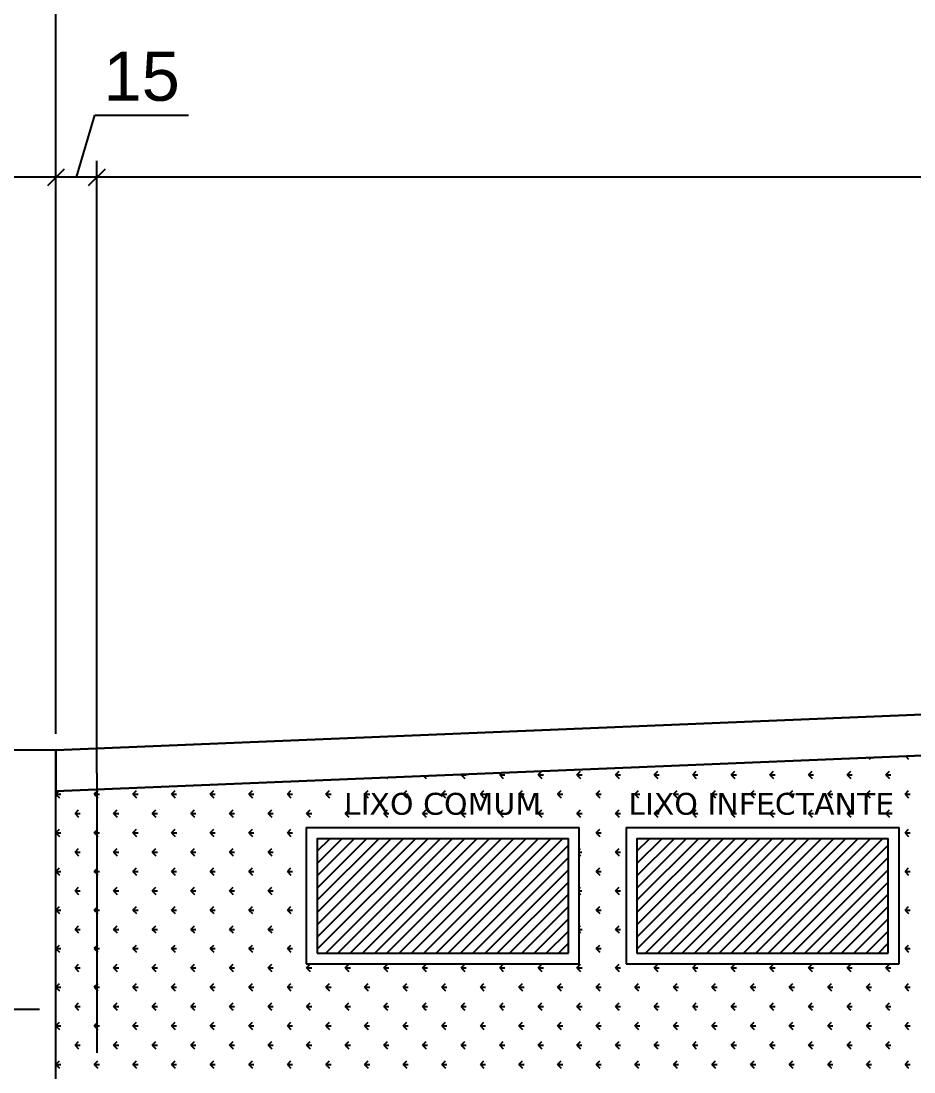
# Model space of a CAD drawing. Extents: x -165 to 197, y 154 to 653.
# Drawn here: x 96.196 to 99.467, y 485.732 to 489.581 of the extents above; entities that cross this region are included whole.
import ezdxf

# ---------------------------------------------------------------- set-up
doc = ezdxf.new("R2010")
doc.units = 0
doc.header["$MEASUREMENT"] = 0
doc.header["$PDMODE"] = 3
doc.header["$PDSIZE"] = 0.1
doc.layers.get('0').update_dxf_attribs({"linetype": 'CONTINUOUS'})
doc.layers.get('DEFPOINTS').update_dxf_attribs({"linetype": 'CONTINUOUS'})
for name, color, linetype, lineweight in [('AIT-PAREDE', 4, 'CONTINUOUS', 30), ('construir', 1, 'CONTINUOUS', 25), ('FININHA', 251, 'CONTINUOUS', 25), ('LAY-OUT', 251, 'CONTINUOUS', 25)]:
    doc.layers.add(name, color=color, linetype=linetype, lineweight=lineweight)
for name, color, linetype in [('AIT-PRANCHA', 7, 'CONTINUOUS'), ('AIT-VEGETAÇÃO 25', 92, 'CONTINUOUS'), ('COTA', 1, 'CONTINUOUS'), ('TEXTO', 190, 'CONTINUOUS')]:
    doc.layers.add(name, color=color, linetype=linetype)
doc.styles.add('ARIAL', font='ARIAL.TTF', dxfattribs={"height": 0.18})
doc.styles.get("Standard").update_dxf_attribs({"font": 'ISOCP'})
doc.dimstyles.new('Copy of ISO-25', dxfattribs={"dimtxt": 0.18, "dimasz": 0.06, "dimexe": 0.06, "dimexo": 0.06, "dimgap": 0.05, "dimtad": 1, "dimdec": 0, "dimlfac": 100, "dimdsep": 46, "dimtxsty": 'ARIAL', "dimblk1": 'OBLIQUE', "dimblk2": 'OBLIQUE', "dimsah": 1, "dimcen": 2.5, "dimdle": 0.06, "dimclrd": 256, "dimclre": 256, "dimclrt": 256, "dimadec": 0, "dimazin": 0, "dimtfac": 1, "dimtdec": 0, "dimtmove": 1, "dimatfit": 3, "dimldrblk": 'OBLIQUE', "dimfxl": 0, "dimtolj": 1, "dimtzin": 0, "dimlwd": -1, "dimlwe": -1, "dimarcsym": 0})
pattern_1 = [(360, (-13.70296, 1.53245), (0.070710678, 0.070710678), [0.01875, -0.122671356]), (315, (-13.70296, 1.53245), (0.070710678, 0.070710678), [0.01875, -0.08125]), (45, (-13.70296, 1.53245), (-0.070710678, 0.070710678), [0.01875, -0.08125])]

# ---------------------------------------------------------------- blocks, each defined once
blk = doc.blocks.new('_OBLIQUE')
at = {"color": 0, "linetype": 'ByBlock'}
blk.add_line((-0.5, -0.5), (0.5, 0.5), dxfattribs=at)
blk = doc.blocks.new('*D245')
at = {"layer": 'COTA'}
for p, q in [((96.4735, 486.826), (96.4735, 489.0688)), ((103.3622, 487.1094), (103.3622, 489.0688)), ((103.4222, 489.0088), (96.4135, 489.0088))]:
    blk.add_line(p, q, dxfattribs=at)
at = {"layer": 'DEFPOINTS', "color": 0}
for p in [(96.4735, 489.0088), (103.3622, 487.0494), (96.4735, 486.766)]:
    blk.add_point(p, dxfattribs=at)
at = {"layer": 'COTA', "xscale": 0.06, "yscale": 0.06, "zscale": 0.06, "rotation": 180}
blk.add_blockref('_OBLIQUE', (96.4735, 489.0088), dxfattribs=at)
at = {"layer": 'COTA', "xscale": 0.06, "yscale": 0.06, "zscale": 0.06}
blk.add_blockref('_OBLIQUE', (103.3622, 489.0088), dxfattribs=at)
at = {"layer": 'COTA', "insert": (99.9179, 489.1507), "char_height": 0.18, "attachment_point": 5, "style": 'ARIAL'}
blk.add_mtext('\\A1;689', dxfattribs=at)
blk = doc.blocks.new('*D246')
at = {"layer": 'COTA'}
for p, q in [((96.3985, 489.0088), (96.4666, 489.2357)), ((96.4666, 489.2357), (96.8088, 489.2357)), ((96.3235, 486.97), (96.3235, 489.0688)), ((96.4735, 486.826), (96.4735, 489.0688)), ((96.5335, 489.0088), (96.2635, 489.0088))]:
    blk.add_line(p, q, dxfattribs=at)
at = {"layer": 'DEFPOINTS', "color": 0}
for p in [(96.3235, 489.0088), (96.3235, 486.91), (96.4735, 486.766)]:
    blk.add_point(p, dxfattribs=at)
at = {"layer": 'COTA', "xscale": 0.06, "yscale": 0.06, "zscale": 0.06, "rotation": 180}
blk.add_blockref('_OBLIQUE', (96.3235, 489.0088), dxfattribs=at)
at = {"layer": 'COTA', "xscale": 0.06, "yscale": 0.06, "zscale": 0.06}
blk.add_blockref('_OBLIQUE', (96.4735, 489.0088), dxfattribs=at)
at = {"layer": 'COTA', "insert": (96.6377, 489.3776), "char_height": 0.18, "attachment_point": 5, "style": 'ARIAL'}
blk.add_mtext('\\A1;15', dxfattribs=at)
blk = doc.blocks.new('*D247')
at = {"layer": 'COTA'}
for p, q in [((93.3235, 486.97), (93.3235, 489.0688)), ((96.3235, 486.97), (96.3235, 489.0688)), ((96.3835, 489.0088), (93.2635, 489.0088))]:
    blk.add_line(p, q, dxfattribs=at)
at = {"layer": 'DEFPOINTS', "color": 0}
for p in [(93.3235, 489.0088), (93.3235, 486.91), (96.3235, 486.91)]:
    blk.add_point(p, dxfattribs=at)
at = {"layer": 'COTA', "xscale": 0.06, "yscale": 0.06, "zscale": 0.06, "rotation": 180}
blk.add_blockref('_OBLIQUE', (93.3235, 489.0088), dxfattribs=at)
at = {"layer": 'COTA', "xscale": 0.06, "yscale": 0.06, "zscale": 0.06}
blk.add_blockref('_OBLIQUE', (96.3235, 489.0088), dxfattribs=at)
at = {"layer": 'COTA', "insert": (94.8235, 489.1507), "char_height": 0.18, "attachment_point": 5, "style": 'ARIAL'}
blk.add_mtext('\\A1;300', dxfattribs=at)
blk = doc.blocks.new('*D269')
at = {"layer": 'COTA'}
for p, q in [((95.8149, 486.97), (95.8149, 485.901)), ((96.2635, 486.91), (95.7549, 486.91)), ((96.2635, 485.961), (95.7549, 485.961))]:
    blk.add_line(p, q, dxfattribs=at)
at = {"layer": 'DEFPOINTS', "color": 0}
for p in [(96.3235, 486.91), (95.8149, 485.961), (96.3235, 485.961)]:
    blk.add_point(p, dxfattribs=at)
at = {"layer": 'COTA', "xscale": 0.06, "yscale": 0.06, "zscale": 0.06}
for p, rotation in [((95.8149, 486.91), 90), ((95.8149, 485.961), 270)]:
    blk.add_blockref('_OBLIQUE', p, dxfattribs=dict(at, rotation=rotation))
at = {"layer": 'COTA', "insert": (95.673, 486.4355), "char_height": 0.18, "attachment_point": 5, "rotation": 90, "style": 'ARIAL'}
blk.add_mtext('\\A1;95', dxfattribs=at)
blk = doc.blocks.new('*D270')
at = {"layer": 'COTA'}
for p, q in [((95.8149, 486.021), (95.8149, 483.2666)), ((96.2635, 485.961), (95.7549, 485.961)), ((96.5135, 483.3266), (95.7549, 483.3266))]:
    blk.add_line(p, q, dxfattribs=at)
at = {"layer": 'DEFPOINTS', "color": 0}
for p in [(96.3235, 485.961), (95.8149, 483.3266), (96.5735, 483.3266)]:
    blk.add_point(p, dxfattribs=at)
at = {"layer": 'COTA', "xscale": 0.06, "yscale": 0.06, "zscale": 0.06}
for p, rotation in [((95.8149, 485.961), 90), ((95.8149, 483.3266), 270)]:
    blk.add_blockref('_OBLIQUE', p, dxfattribs=dict(at, rotation=rotation))
at = {"layer": 'COTA', "insert": (95.673, 484.6438), "char_height": 0.18, "attachment_point": 5, "rotation": 90, "style": 'ARIAL'}
blk.add_mtext('\\A1;263', dxfattribs=at)
blk = doc.blocks.new('*D301')
at = {"layer": 'COTA'}
for p, q in [((93.3235, 489.0688), (93.3235, 489.7563)), ((96.3235, 489.0688), (96.3235, 489.7563)), ((93.2635, 489.6963), (96.3835, 489.6963))]:
    blk.add_line(p, q, dxfattribs=at)
at = {"layer": 'DEFPOINTS', "color": 0}
for p in [(96.3235, 489.6963), (93.3235, 489.0088), (96.3235, 489.0088)]:
    blk.add_point(p, dxfattribs=at)
at = {"layer": 'COTA', "xscale": 0.06, "yscale": 0.06, "zscale": 0.06, "rotation": 180}
blk.add_blockref('_OBLIQUE', (93.3235, 489.6963), dxfattribs=at)
at = {"layer": 'COTA', "xscale": 0.06, "yscale": 0.06, "zscale": 0.06}
blk.add_blockref('_OBLIQUE', (96.3235, 489.6963), dxfattribs=at)
at = {"layer": 'COTA', "insert": (94.8235, 489.8382), "char_height": 0.18, "attachment_point": 5, "style": 'ARIAL'}
blk.add_mtext('\\A1;300', dxfattribs=at)
blk = doc.blocks.new('*D302')
at = {"layer": 'COTA'}
for p, q in [((96.3235, 489.0688), (96.3235, 489.7563)), ((103.3622, 489.0688), (103.3622, 489.7563)), ((96.2635, 489.6963), (103.4222, 489.6963))]:
    blk.add_line(p, q, dxfattribs=at)
at = {"layer": 'DEFPOINTS', "color": 0}
for p in [(103.3622, 489.6963), (96.3235, 489.0088), (103.3622, 489.0088)]:
    blk.add_point(p, dxfattribs=at)
at = {"layer": 'COTA', "xscale": 0.06, "yscale": 0.06, "zscale": 0.06, "rotation": 180}
blk.add_blockref('_OBLIQUE', (96.3235, 489.6963), dxfattribs=at)
at = {"layer": 'COTA', "xscale": 0.06, "yscale": 0.06, "zscale": 0.06}
blk.add_blockref('_OBLIQUE', (103.3622, 489.6963), dxfattribs=at)
at = {"layer": 'COTA', "insert": (99.8429, 489.8382), "char_height": 0.18, "attachment_point": 5, "style": 'ARIAL'}
blk.add_mtext('\\A1;704', dxfattribs=at)

msp = doc.modelspace()

# ---------------------------------------------------------------- hatches: boundary and pattern name
at = {"layer": 'AIT-VEGETAÇÃO 25'}
h = msp.add_hatch(dxfattribs=at)
h.set_pattern_fill('GRASS', color=256, scale=0.1, angle=-90, style=0)
h.set_pattern_definition(pattern_1)
h.paths.add_polyline_path([(98.2408, 486.1273), (97.2408, 486.1273), (97.2408, 486.6273), (98.2408, 486.6273)])
h.paths.add_polyline_path([(100.2908, 485.961), (100.2908, 486.9231), (96.4735, 486.766), (96.4735, 485.961)])
h.paths.add_polyline_path([(98.4123, 486.6273), (99.4123, 486.6273), (99.4123, 486.1273), (98.4123, 486.1273)])
h = msp.add_hatch(dxfattribs=at)
h.set_pattern_fill('GRASS', color=256, scale=0.1, angle=-90, style=0)
h.set_pattern_definition(pattern_1)
h.paths.add_polyline_path([(96.4735, 486.766), (96.3235, 486.7598), (96.3235, 485.961), (96.4735, 485.961)])
h = msp.add_hatch(dxfattribs=at)
h.set_pattern_fill('GRASS', color=256, scale=0.1, angle=-90, style=0)
h.set_pattern_definition([(360, (96.323495, 476.92659), (0.07071068, 0.07071068), [0.01875, -0.12267136]), (315, (96.3235, 476.92659), (0.0707107, 0.0707107), [0.01875, -0.08125]), (45, (96.3235, 476.92659), (-0.0707107, 0.0707107), [0.01875, -0.08125])])
h.paths.add_polyline_path([(103.3622, 485.961), (101.4735, 485.961), (101.4735, 485.7266), (101.4735, 484.8266), (101.4735, 484.1266), (101.4735, 483.2266), (101.4735, 482.3266), (96.3235, 482.3266), (96.3235, 481.6266), (97.4053, 481.6266, -0.256039), (97.4738, 481.6266), (101.4735, 481.6266), (101.4735, 479.8266), (96.3235, 479.8266), (96.3235, 479.1266), (101.4735, 479.1266), (101.4735, 478.2266), (101.4735, 476.9266), (103.3625, 476.9266), (103.3628, 478.4757), (103.3622, 478.4757), (103.3622, 484.3205), (103.3233, 484.3205), (103.3233, 484.4092), (103.3622, 484.4092), (103.3622, 484.711), (103.3622, 484.711)])
h = msp.add_hatch(dxfattribs=at)
h.set_pattern_fill('GRASS', color=256, scale=0.1, angle=-90, style=0)
h.set_pattern_definition(pattern_1)
h.paths.add_polyline_path([(101.4735, 485.961), (96.3235, 485.961), (96.3235, 485.7266), (101.4735, 485.7266)])
at = {"layer": 'LAY-OUT', "ltscale": 0.8}
h = msp.add_hatch(dxfattribs=at)
h.set_pattern_fill('ANSI31', color=256, scale=0.01, style=0)
h.set_pattern_definition([(45, (-210.694772, 461.442747), (-0.0224506403, 0.0224506403), [])])
h.paths.add_polyline_path([(98.2008, 486.5873), (97.2808, 486.5873), (97.2808, 486.1673), (98.2008, 486.1673)])
h = msp.add_hatch(dxfattribs=at)
h.set_pattern_fill('ANSI31', color=256, scale=0.01, style=0)
h.set_pattern_definition([(45, (-209.523264, 461.442747), (-0.0224506403, 0.0224506403), [])])
h.paths.add_polyline_path([(99.3723, 486.5873), (98.4523, 486.5873), (98.4523, 486.1673), (99.3723, 486.1673)])

# ---------------------------------------------------------------- linework, layer by layer
at = {"layer": 'AIT-PAREDE'}
msp.add_line((96.3235, 486.7619), (96.3235, 486.91), dxfattribs=at)
for points in [[(96.3235, 486.91), (135.9735, 488.5414)], [(96.3235, 486.91), (135.9735, 488.5414)], [(96.3235, 486.91), (135.9735, 488.5414)], [(96.3235, 486.91), (135.9735, 488.5414)], [(96.3235, 486.7598), (135.8235, 488.3851), (135.8235, 473.3677), (119.6735, 474.1306)]]:
    msp.add_lwpolyline(points, dxfattribs=at)
at = {"layer": 'AIT-PRANCHA'}
msp.add_line((96.3235, 486.91), (93.3235, 486.91), dxfattribs=at)
at = {"layer": 'construir'}
msp.add_line((96.4735, 486.826), (96.4735, 485.8024), dxfattribs=at)
at = {"layer": 'FININHA'}
msp.add_line((96.3235, 475.2357), (96.3235, 486.7619), dxfattribs=at)
at = {"layer": 'LAY-OUT', "ltscale": 0.8}
for p, q in [((97.2408, 486.6273), (98.2408, 486.6273)), ((97.2408, 486.6273), (97.2408, 486.1273)), ((98.2408, 486.1273), (98.2408, 486.6273)), ((98.4123, 486.6273), (99.4123, 486.6273)), ((98.4123, 486.6273), (98.4123, 486.1273)), ((99.4123, 486.1273), (99.4123, 486.6273)), ((97.2808, 486.5873), (98.2008, 486.5873)), ((97.2808, 486.5873), (97.2808, 486.1673)), ((98.2008, 486.1673), (98.2008, 486.5873)), ((98.4523, 486.5873), (99.3723, 486.5873)), ((98.4523, 486.5873), (98.4523, 486.1673)), ((99.3723, 486.1673), (99.3723, 486.5873)), ((97.2808, 486.1673), (98.2008, 486.1673)), ((98.4523, 486.1673), (99.3723, 486.1673)), ((97.2408, 486.1273), (98.2408, 486.1273)), ((98.4123, 486.1273), (99.4123, 486.1273))]:
    msp.add_line(p, q, dxfattribs=at)

# ---------------------------------------------------------------- texts
at = {"layer": 'TEXTO', "char_height": 0.08, "width": 12, "attachment_point": 7}
for s, insert in [('{\\fVerdana|b0|i0|c0|p34;LIXO COMUM}', (97.3787, 486.6725)), ('{\\fVerdana|b0|i0|c0|p34;LIXO INFECTANTE}', (98.4204, 486.6725))]:
    msp.add_mtext(s, dxfattribs=dict(at, insert=insert))

# ---------------------------------------------------------------- dimensions: what is measured, and where the dimension line sits
at = {"layer": 'COTA'}
for base, p1, p2, picture, middle in [((96.3235, 489.6963), (93.3235, 489.0088), (96.3235, 489.0088), '*D301', (94.8235, 489.8382)), ((103.3622, 489.6963), (96.3235, 489.0088), (103.3622, 489.0088), '*D302', (99.8429, 489.8382)), ((96.3235, 489.0088), (96.4735, 486.766), (96.3235, 486.91), '*D246', (96.5166, 489.3776)), ((93.3235, 489.0088), (96.3235, 486.91), (93.3235, 486.91), '*D247', (94.8235, 489.1507)), ((96.4735, 489.0088), (103.3622, 487.0494), (96.4735, 486.766), '*D245', (99.9179, 489.1507))]:
    dim = msp.add_linear_dim(base=base, p1=p1, p2=p2, dimstyle='Copy of ISO-25', dxfattribs=at)
    dim.commit()
    dim.dimension.update_dxf_attribs({"geometry": picture, "text_midpoint": middle})
for base, p1, p2, picture, middle in [((95.8149, 485.961), (96.3235, 486.91), (96.3235, 485.961), '*D269', (95.673, 486.4355)), ((95.8149, 483.3266), (96.3235, 485.961), (96.5735, 483.3266), '*D270', (95.673, 484.6438))]:
    dim = msp.add_linear_dim(base=base, p1=p1, p2=p2, angle=90, dimstyle='Copy of ISO-25', dxfattribs=at)
    dim.commit()
    dim.dimension.update_dxf_attribs({"geometry": picture, "text_midpoint": middle})

doc.saveas('drawing.dxf')
